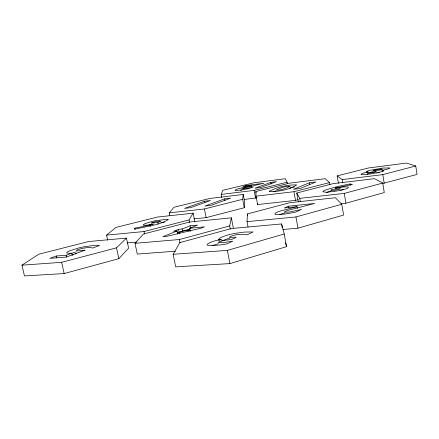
<?xml version="1.0" encoding="UTF-8"?>
<svg xmlns="http://www.w3.org/2000/svg" width="439" height="439" viewBox="0 0 439 439"><rect width="100%" height="100%" fill="white"/><g stroke="black" fill="none" stroke-linecap="round" stroke-linejoin="round"><path stroke-width="0.66" d="M248.04 227.018L247.02 221.646L247.448 213.925L289.965 202.67L335.347 197.748L341.767 204.245L343.611 215.077L297.971 228.17L283.023 229.46M193.95 218.885L206.127 217.629L244.271 207.74L244.764 202.412L243.255 194.444L209.798 198.466L174.003 207.257L169.234 212.871L169.761 215.45M244.271 207.74L242.674 199.295L243.255 194.444M150.363 224.79L152.103 224.291L145.441 225.959A27.328 3.238 -11.7 0 1 140.892 226.952L134.811 228.137L134.603 229.246C145.693 226.409 158.666 225.492 168.34 219.621A12.49 1.515 -11.6 0 0 166.765 219.313L155.702 220.718A13.088 1.586 -11.6 0 0 151.104 221.761L144.958 223.654L143.098 224.977A11.628 1.41 -11.6 0 0 144.398 225.267L148.047 225.048A13.154 1.591 -11.6 0 0 150.769 224.686L153.271 224.274L150.363 224.79L150.703 226.425M230.294 229.114L229.679 225.926L231.364 217.832L189.643 222.03L143.537 233.992L135.014 243.31L137.286 254.066L175.496 251.207M221.794 197.561L221.19 194.417L222.82 190.312L254.005 182.767L285.345 178.717L287.106 182.207L287.331 183.469M173.131 254.296L179.798 242.602L231.468 228.516L281.602 223.95L284.231 233.998L286.546 246.669L229.915 263.598L175.693 266.852L173.131 254.296L227.358 250.395L284.231 233.998M189.56 222.447L189.055 219.923L193.138 213.173L157.491 217.042L115.907 227.429L106.595 235.117L107.681 240.133M118.854 258.664L128.611 248.167L126.465 238.092L88.475 241.554L38.714 254.23L21.95 265.178L24.463 275.939L64.16 273.552L118.854 258.664L116.527 247.821L126.465 238.092M221.399 241.049L228.483 238.476A15.661 2.623 -10.9 0 1 229.751 238.13M297.038 206.681L280.033 211.126A19.931 2.843 -10.1 0 0 276.751 212.366L275.248 213.195L274.891 214.1A13.647 1.943 -10.2 0 0 276.833 214.534L283.649 214.177A14.893 2.118 -10.2 0 0 286.447 213.82L295.699 212.141L301.5 209.392L289.981 211.916A7.776 1.103 -10.2 0 1 288.044 212.18L284.384 212.048L285.646 211.219L289.389 209.979L314.642 203.449L288.341 206.226L284.39 207.998L297.038 206.681L297.362 208.492M309.38 182.783L293.543 189.28L300.232 188.479L315.871 181.982L309.38 182.783L309.698 184.572M187.058 230.283L190.098 229.054M177.817 233.811L177.565 232.566L179.353 232.401L184.654 230.272L188.781 229.882L189.028 231.123M190.235 231.32L189.626 228.269L197.479 225.108L190.109 225.822L182.185 228.977L178.552 229.317L173.52 231.309L177.169 230.969L177.79 234.031M177.169 230.969L162.853 236.665L166.886 236.308L201.671 228.006L204.453 226.859L189.626 228.269M72.073 255.174L73.351 254.675M212.125 245.61L218.298 243.716M273.135 191.848L275.763 190.894M270.836 182.372L255.064 188.194L260.876 187.469L276.504 181.647L270.836 182.372L271.132 183.985M224.598 198.84L204.991 206.056L211.186 205.348L230.634 198.126L224.598 198.84L224.944 200.628M326.479 192.556L330.715 191.168M71.766 253.188L68.385 253.292L66.668 252.793L67.074 252.134L69.79 250.762L78.158 248.128A14.931 1.997 -12.5 0 1 83.931 246.811L94.934 245.313A21.698 2.919 -12.6 0 1 96.591 245.264L99.538 245.494L92.552 248.073C87.273 245.56 64.259 253.1 85.034 250.164L66.24 257.078L49.837 258.346L56.362 255.997L66.196 255.218L71.766 253.188L72.183 255.059M204.684 201.194L184.578 208.377L190.537 207.696L210.506 200.508L204.684 201.194L204.914 202.368M251.498 185.549L239.167 188.49A13.872 1.383 -10.6 0 0 236.692 189.264L235.019 190.257A9.515 0.949 -10.7 0 0 236.155 190.427L240.638 190.032A10.382 1.037 -10.7 0 0 242.531 189.758L248.929 188.583L253.49 186.921L245.352 188.627A5.422 0.538 -10.7 0 1 244.035 188.825L241.719 188.863L245.549 187.59L263.866 183.261L246.005 185.538L242.899 186.641L251.498 185.549L251.695 186.619M71.886 253.254L76.37 251.81M75.305 254.005L76.326 253.676M157.842 222.535L160.531 221.355L160.07 221.157A4.813 0.582 -11.6 0 0 158.677 221.218L156.405 221.547A4 0.483 -11.6 0 0 154.758 221.893L151.576 222.897A4.16 0.505 -11.6 0 0 151.257 223.171L157.842 222.535L158.172 224.153M149.309 225.037L151.653 224.406M284.741 212.948L280.592 214.188A19.92 2.93 -10.1 0 0 279.352 214.622M247.02 221.646L295.952 216.954L341.767 204.245M341.191 203.701L345.91 203.213L384.279 192.567L382.737 183.058L374.467 178.678L332.987 183.661L296.748 193.028L298.333 201.88M296.748 193.028L299.722 198.362L344.247 193.407L382.737 183.058M382.857 183.431L417.05 174.426L415.738 165.991L406.498 163.061L368.497 167.972L337.157 175.896L338.398 183.151M135.014 243.31L179.364 239.524L229.679 225.926M329.859 184.528L329.524 182.586L325.162 178.7L289.411 183.167L255.86 191.525L256.036 196.167L257.6 204.552L295.502 200.387L298.13 199.696M21.95 265.178L61.625 262.324L116.527 247.821M240.61 190.367L241.763 190.065M337.157 175.896L342.206 179.584L382.808 174.612L415.738 165.991M256.036 196.167L293.949 191.717L329.524 182.586M106.595 235.117L144.03 231.529L189.055 219.923M244.15 199.471L256.892 197.819M169.234 212.871L204.42 208.959L242.674 199.295M221.19 194.417L254.126 190.383L287.106 182.207M367.251 172.192L368.233 171.995C366.049 172.736 362.367 172.675 361.116 174.453A10.821 1.163 -9.6 0 0 362.592 174.651L366.894 174.376A13.274 1.421 -9.6 0 0 371.438 173.778L378.632 172.417A10.734 1.152 -9.5 0 0 381.859 171.556L383.51 170.892A9.587 1.026 -9.5 0 0 383.818 170.573L382.226 170.233L382.879 170.206L381.946 170.387L385.376 169.657A9.34 0.982 -9.5 0 0 387.374 169.13L389.168 168.477A10.119 1.065 -9.5 0 0 389.662 167.923L382.874 168.066L370.159 170.261A10.174 1.07 -9.5 0 0 367.377 171.067L366.121 172A9.685 1.015 -9.5 0 0 367.339 172.17L367.866 172.17L367.251 172.192L367.646 174.596M177.565 232.566L188.781 229.882M371.723 172.346L372.996 172.066M350.042 183.952L341.235 185.735A37.589 4.675 -9.6 0 0 334.271 187.398L325.562 190.027L323.691 190.861L322.835 191.739L326.012 192.26L334.178 191.431A12.874 1.58 -9.8 0 0 340.955 190.169A13.093 1.608 -9.8 0 0 345.005 189.132C346.294 189.083 350.662 187.025 347.117 186.882A12.089 1.487 -9.8 0 0 342.744 187.058L339.089 187.497A14.191 1.751 -9.8 0 0 336.812 187.848L335.116 188.139L352.429 184.462L350.042 183.952L350.267 185.28M218.94 239.809L221.366 239.359C216.559 240.402 211.433 241.313 207.34 244.194A13.675 2.283 -11.1 0 0 207.559 245.176L211.801 245.61L219.659 245.017A21.407 3.561 -11 0 0 223.078 244.556L226.919 243.93L232.752 241.176L224.867 242.388A14.037 2.327 -11 0 1 223.237 242.569L218.704 242.613A4.785 0.801 -11.1 0 1 218.573 242.273C223.917 238.975 231.013 241.198 236.116 237.186L229.756 237.373A5.542 0.9 -10.9 0 1 229.559 236.989C234.805 234.179 241.247 233.921 247.047 234.832L253.111 231.962L244.424 232.055L233.817 233.592A15.672 2.546 -10.9 0 0 227.814 235.008L222.782 236.648L219.593 238.185L218.699 239.266L220.329 239.864L218.94 239.809L219.171 240.995M378.698 172.741L379.301 172.637M160.866 222.535L164.625 222.09M290.135 187.519L294.487 187.052M340.659 190.049L343.199 189.763M382.265 170.557L383.258 170.436M382.632 170.25L382.94 171.457M127.008 242.932L136.54 242.108M382.226 170.233L382.742 170.239M289.916 188.474L290.305 188.578M285.548 242.756L286.546 246.669M61.625 262.324L64.16 273.552M56.362 255.997L56.785 257.863M66.196 255.218L66.624 257.106M134.811 228.137L135.042 229.235M144.03 231.529L144.574 234.13M182.185 228.977L182.673 231.397M179.353 232.401L179.606 233.652M178.552 229.317L179.167 232.341M179.364 239.524L180.034 242.827M190.109 225.822L190.586 228.209M193.138 213.173L194.9 222.052M204.42 208.959L206.127 217.629M227.358 250.395L229.915 263.598M231.364 217.832L233.296 227.901M246.005 185.538L246.202 186.597M247.448 213.925L247.695 215.258M255.86 191.525L256.107 192.842M254.126 190.383L255.575 198.148M281.602 223.95L282.31 227.825M288.341 206.226L288.659 208.004M293.949 191.717L295.502 200.387M295.952 216.954L297.971 228.17M299.722 198.362L300.32 201.731M342.206 179.584L342.755 182.811M344.247 193.407L345.91 203.213M382.808 174.612L384.213 183.277M257.534 203.273L257.6 204.552M377.359 172.939A6.876 0.741 -9.5 0 1 376.635 173.037M269.266 191.322L269.266 191.547C278.2 191.848 289.405 189.769 296.72 184.929C287.457 184.671 277.464 186.937 269.266 191.322M373.117 170.683L375.608 170.7A6.876 0.719 -9.5 0 0 377.655 170.431L379.982 170.019A3.6 0.379 -9.5 0 0 381.255 169.712C385.508 168.181 373.666 169.898 373.117 170.683M368.343 173.021L368.365 173.125A3.633 0.39 -9.6 0 0 368.881 173.191L374.237 172.489L376.234 171.638A4.319 0.461 -9.6 0 0 375.471 171.611L373.748 171.764A4.247 0.455 -9.6 0 0 370.631 172.291L368.343 173.021M289.91 186.301C285.926 188.55 280.691 190.471 276.213 190.147C280.241 187.919 285.372 186.026 289.91 186.301M331.33 189.939L331.066 190.076A5.833 0.719 -9.8 0 0 330.957 190.449L335.023 190.257L339.978 189.066A4.225 0.521 -9.8 0 0 340.307 188.792L337.739 188.704L332.191 189.582A9.96 1.224 -9.7 0 0 331.758 189.752L331.33 189.939"/></g></svg>
